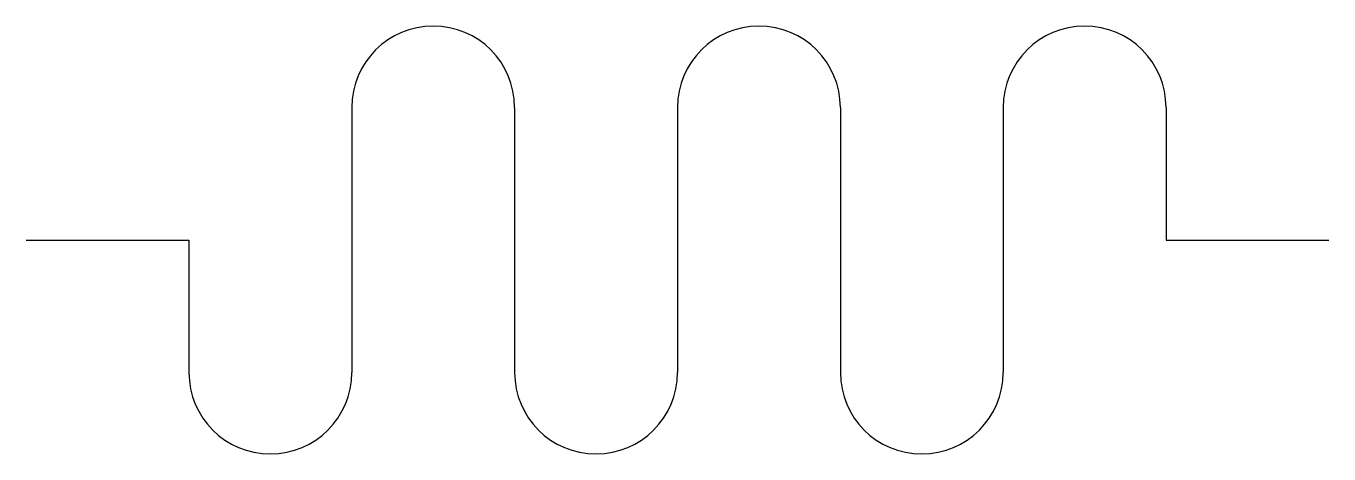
# Model space of a CAD drawing. Header units: millimetres. Extents: x -200 to 200, y -66 to 66.
import ezdxf

# ---------------------------------------------------------------- set-up
doc = ezdxf.new("R2010")
doc.units = ezdxf.units.MM

msp = doc.modelspace()

# ---------------------------------------------------------------- linework, layer by layer
at = {"color": 0, "linetype": 'ByBlock', "lineweight": -2}
for p, q in [((-100, 40.68), (-100, -40.68)), ((-50, 40.68), (-50, -40.68)), ((0, 40.68), (0, -40.68)), ((50, 40.68), (50, -40.68)), ((100, 40.68), (100, -40.68)), ((150, 40.68), (150, 0)), ((-200, 0), (-150, 0)), ((-150, 0), (-150, -40.68)), ((150, 0), (200, 0))]:
    msp.add_line(p, q, dxfattribs=at)
for centre, start, end in [((-75, 40.68), 0, 180), ((25, 40.68), 0, 180), ((125, 40.68), 0, 180), ((-125, -40.68), 180, 0), ((-25, -40.68), 180, 0), ((75, -40.68), 180, 0)]:
    msp.add_arc(centre, 25, start, end, dxfattribs=at)

doc.saveas('drawing.dxf')
